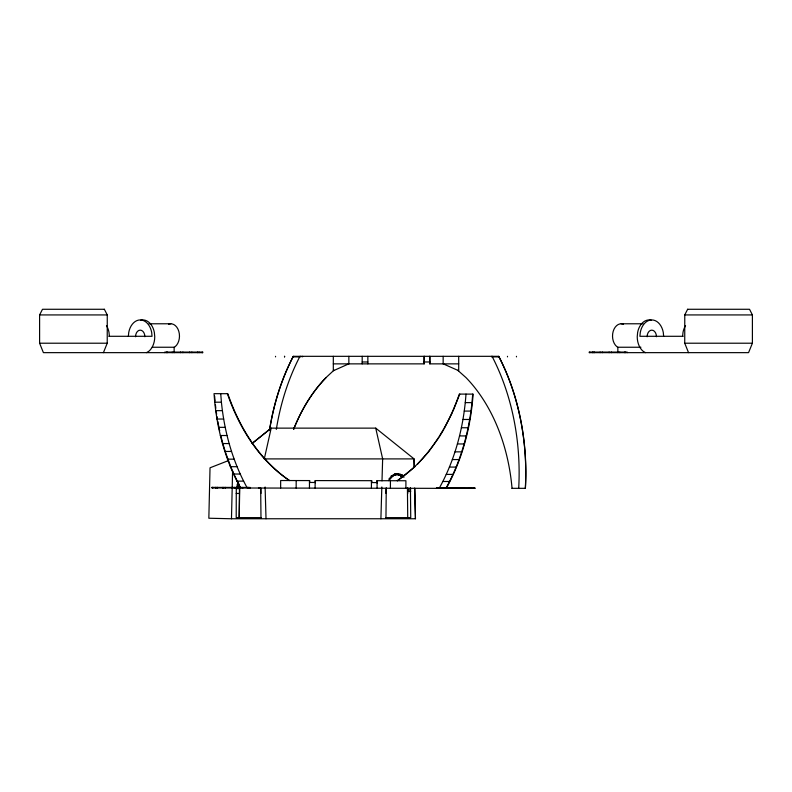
<?xml version="1.0" encoding="UTF-8"?>
<svg xmlns="http://www.w3.org/2000/svg" width="792" height="792" viewBox="0 0 792 792"><rect width="100%" height="100%" fill="white"/><g stroke="black" fill="none" stroke-linecap="round" stroke-linejoin="round"><path stroke-width="1.19" d="M238.115 482.308L236.283 488.605L236.204 517.631L261.281 517.631M260.984 517.631L260.667 487.743M424.156 363.865L424.156 356.321L424.156 363.865L333.313 363.865M429.818 363.865L429.818 356.321L429.818 363.865L458.697 363.865L458.697 370.735L443.243 363.865M458.697 363.865L458.697 356.321M492.03 356.321L492.03 356.885L499.039 356.885A196.495 138.937 -90 0 1 525.403 488.327L511.959 488.327M498.732 356.321L498.732 356.885L498.653 356.321L293.278 356.321L293.278 356.885M507.484 356.885L507.484 356.321M516.463 356.885L516.463 356.321M212.484 487.951L211.929 487.387L211.919 487.951L474.883 488.407L474.883 487.842L436.531 487.773L436.531 488.337M212.296 487.387L212.88 487.961L212.88 487.387M215.662 487.951L215.662 487.387M216.008 487.961L216.008 487.397M217.206 487.961L217.206 487.387M217.622 487.961L217.632 487.397M222.839 487.971L222.839 487.397M223.176 487.971L223.176 487.407M225.027 487.971L225.027 487.407M225.453 487.981L225.453 487.417M231.818 487.981L231.818 487.417M232.155 487.991L232.155 487.427M234.145 487.981L234.145 487.417M234.581 487.991L234.581 487.427M240.57 488.001L234.373 475.052M240.907 488.001L240.907 487.436M242.5 488.001L242.5 487.436M242.926 488.011L242.926 487.446M247.262 488.011L247.262 487.446M247.619 488.02L247.619 487.446M248.183 488.011L248.183 487.446M248.589 488.02L248.589 487.456M249.896 488.011L249.906 487.446L211.929 487.387M250.282 488.02L250.282 487.456M280.635 488.07L280.655 480.526L309.702 480.576L309.672 482.734M296.168 488.09L296.178 480.556M309.454 488.12L309.474 480.576M315.117 488.129L315.127 480.586L371.666 480.685L371.656 482.843L371.646 480.685M315.355 482.744L315.335 480.586M371.418 488.228L371.438 480.685M377.081 488.238L377.091 480.695L405.91 480.744L405.9 488.288M377.101 482.843L377.111 480.695M377.319 482.853L377.299 480.695M390.416 488.258L390.426 480.714M438.224 488.337L438.224 487.773M439.194 488.337L439.194 487.773M443.886 488.347L443.886 487.783M445.906 488.357L445.906 487.783M452.232 488.367L452.232 487.793M452.668 488.367L452.668 487.803M454.657 488.367L454.657 487.803M454.984 488.377L454.994 487.813M461.35 488.377L461.35 487.813M461.785 488.387L461.785 487.822M463.637 488.387L463.637 487.822M463.973 488.387L463.973 487.822M469.181 488.397L469.181 487.822M469.607 488.397L469.607 487.832M470.795 488.397L470.795 487.832M471.151 488.407L471.151 487.832M473.923 488.397L473.923 487.832M474.329 487.842L474.883 488.407M474.507 488.407L474.507 487.832M239.491 487.743L239.184 517.631L239.768 486.427M385.961 493.456L386.041 488.605M228.314 460.657L210.029 467.795L208.84 518.235L231.472 518.76L232.591 471.101M407.722 517.631L407.425 487.743M380.902 518.76L381.823 486.991M382.001 480.873L382.645 458.875L375.735 428.135L271.181 428.135L252.034 443.51M385.645 517.631L410.741 517.631L410.424 487.743M439.491 487.773C455.331 459.093 463.716 426.67 465.993 394.099M446.203 487.783C462.043 459.113 470.428 426.69 472.695 394.109M128.363 336.293L128.75 332.392A16.8 11.88 90 0 1 140.194 319.938A16.8 11.88 90 0 1 151.678 332.392L152.034 336.293L108.85 336.293M682.615 336.293L683.001 332.392A16.8 11.88 -90 0 1 685.545 325.661M386.258 487.743L385.961 517.631M459.746 394.089L452.975 411.256M103.425 352.648L107.227 343.213L107.266 314.929L104.356 309.276M687.595 309.276L749.539 309.276L752.4 314.929L752.4 343.213L748.559 352.648L589.198 352.648L589.198 352.084L627.195 352.084L627.195 352.648M452.489 412.385L444.391 428.353M164.825 352.648L164.805 352.084L202.802 352.084L202.802 352.648L43.402 352.648L39.6 343.213L39.6 314.929L42.501 309.276L104.405 309.276M687.644 309.276L684.733 314.929L752.4 314.929M408.692 488.189L407.781 489.961L410.781 489.961M446.549 487.793C462.419 459.132 470.834 426.7 473.111 394.119L459.33 394.089C447.559 428.017 427.442 460.36 397.247 480.724M439.61 436.362L443.827 429.403M388.684 480.635L393.099 475.685L398.386 474.21M439.006 437.362L428.432 452.074L417.612 464.122M388.743 480.378C391.515 475.22 398.356 472.171 403.573 475.685L394.337 474.151L398.515 474.151M293.594 429.304A161.103 113.919 90 0 1 326.037 377.586L333.392 370.735L348.767 363.865M414.988 466.656L397.495 480.734M252.985 442.748L271.181 428.135L264.29 458.905L414.048 458.905L414.246 467.448L414.038 458.875L375.735 428.135M389.07 478.526L391.139 477.289M146.49 352.648L148.807 351.292A16.8 11.88 -90 0 0 154.747 336.739L154.341 332.392A16.8 11.88 90 0 0 140.798 320.196M152.272 347.243L174.141 347.243L175.161 346.658A12.256 8.672 -90 0 0 178.814 331.353A12.256 8.672 -90 0 0 168.557 324.195M334.214 370.25L333.313 370.735L333.313 356.321M390.882 476.655L393.099 475.685L391.218 475.685M391.753 476.012L394.02 475.16M392.654 475.141L396.218 474.329M394.802 474.557L397.208 474.151M394.436 474.269L399.01 474.557M258.628 488.03L260.449 488.04M39.6 314.929L107.266 314.929M148.936 323.779L170.825 323.779M621.176 323.779L643.064 323.779M683.149 336.293L639.896 336.293L640.302 332.392A16.8 11.88 -90 0 1 651.806 319.938A16.8 11.88 -90 0 1 663.28 332.392L663.637 336.293M39.6 343.213L107.227 343.213M684.773 314.929L684.733 343.213L752.4 343.213M623.443 324.195A12.256 8.672 -90 0 0 613.186 331.353A12.256 8.672 -90 0 0 616.859 346.658L617.859 347.243L640.916 347.243M362.192 361.974L367.854 361.974M424.156 361.974L429.818 361.974M400.465 474.329L397.564 474.329L403.573 475.685M239.243 484.239L237.254 484.239L239.283 488.605L236.283 488.605M407.741 491.486L410.741 491.486M236.204 493.456L239.204 493.456M231.472 518.76L415.453 518.76L414.731 488.218L415.453 518.76M289.585 480.546C259.459 460.083 239.461 427.66 227.799 393.693L214.028 393.664L214.721 402.188L221.413 402.197C224.403 431.878 232.551 461.231 246.956 487.446M465.27 402.613L471.973 402.633M214.721 402.188L215.701 410.652L222.394 410.662M464.26 411.078L470.973 411.088M215.701 410.652L216.968 419.037L223.661 419.047M462.964 419.463L469.676 419.473M216.968 419.037L218.523 427.333L225.215 427.343M461.389 427.749L468.102 427.759M218.523 427.333L220.354 435.511L227.037 435.521M459.538 435.917L466.25 435.937M220.354 435.511L222.453 443.55L229.145 443.56M457.41 443.956L464.122 443.965M222.453 443.55L224.829 451.44L231.521 451.46M455.014 451.846L461.716 451.856M224.829 451.44L227.472 459.162L234.165 459.172M452.351 459.558L459.053 459.568M227.472 459.162L230.373 466.696L237.065 466.706M449.43 467.072L456.142 467.092M230.373 466.696L233.531 474.022L240.224 474.042M446.262 474.398L452.965 474.408M233.531 474.022L236.927 481.13L243.619 481.14M442.847 481.487L449.549 481.496M309.474 482.457L315.345 482.477M371.428 482.566L377.309 482.585M258.479 488.03L260.39 488.04M396.584 474.151L402.059 476.012M404.059 477.15L400.643 475.685L402.465 477.309M457.717 370.25L465.973 377.586A161.103 113.919 -90 0 1 512.038 488.327M645.48 352.648L643.173 351.292A16.8 11.88 -90 0 1 637.233 336.739L637.639 332.392A16.8 11.88 -90 0 1 651.182 320.196M289.337 480.536C259.162 460.093 239.085 427.68 227.393 393.683M399.732 475.16L402.593 477.289M236.927 481.13L240.263 487.436M231.195 467.755L233.887 474.032M684.733 343.213L688.535 352.648M230.739 466.706L225.591 452.559M223.186 444.688L225.215 451.45M220.74 435.521L222.839 443.56M219.176 428.512L219.701 430.848M217.81 421.413L218.919 427.343M216.107 410.662L216.642 414.256M217.008 416.651L217.364 419.047M215.404 404.613L215.82 408.236M109.385 336.293L108.999 332.392A16.8 11.88 -90 0 0 106.484 325.661M220.72 393.673L221.413 402.197M214.632 396.109L215.028 400.97M265.102 487.001L266.013 518.76M407.642 488.605L407.722 493.456M260.885 488.605L260.964 493.456M625.472 352.084L625.502 352.648M624.532 352.084L624.512 352.648M619.809 352.084L619.829 352.648M617.839 347.243L617.859 352.648M611.454 352.084L611.483 352.648M609.097 352.084L609.117 352.648M602.356 352.084L602.326 352.648M600.108 352.084L600.128 352.648M594.525 352.084L594.505 352.648M592.951 352.084L592.951 352.648M592.931 352.084L592.931 352.648M589.793 352.084L589.773 352.648M491.951 356.321L491.951 356.885M443.154 356.321L443.154 363.865M367.854 356.321L367.854 363.865M362.192 356.321L362.192 363.865M348.856 356.321L348.856 363.865M302.623 356.321L302.623 356.885M300.92 356.321L300.92 356.885M300.059 356.321L299.97 356.885L292.971 356.885A196.495 138.937 90 0 0 269.438 430.531M293.357 356.321L293.357 356.885M284.605 356.321L284.605 356.885M284.526 356.321L284.526 356.885M275.537 356.321L275.537 356.885M199.069 352.084L199.049 352.648M197.475 352.084L197.495 352.648M191.872 352.084L191.892 352.648M189.644 352.084L189.674 352.648M182.903 352.084L182.883 352.648M180.546 352.084L180.517 352.648M174.141 347.243L174.141 352.648M172.191 352.084L172.171 352.648M167.468 352.084L167.488 352.648M166.498 352.084L166.528 352.648M647.123 336.758A6.603 4.663 -90 0 1 651.776 330.145A6.603 4.663 -90 0 1 656.459 336.729M135.541 336.758A6.603 4.663 -90 0 1 140.194 330.145A6.603 4.663 -90 0 1 144.877 336.729M498.95 356.885A196.495 138.937 90 0 1 525.324 488.327M492.337 356.885A196.495 138.937 -90 0 1 518.701 488.327M293.674 429.304A161.103 113.919 -90 0 1 326.116 377.586M276.319 429.403A196.495 138.937 90 0 1 299.673 356.885M269.518 430.531A196.495 138.937 -90 0 1 293.05 356.885M202.227 352.648L202.227 352.084L202.208 352.648"/></g></svg>
